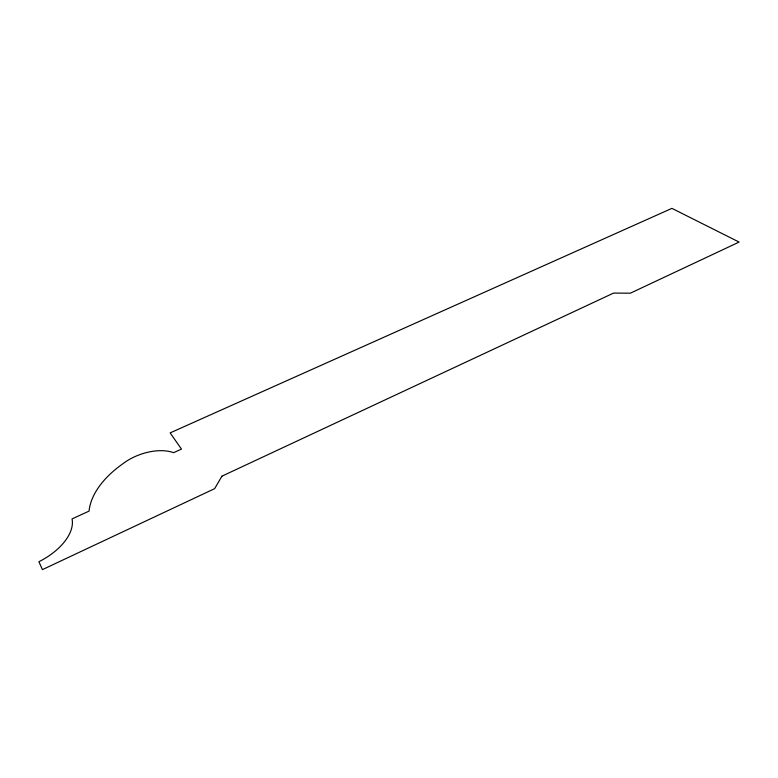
<?xml version="1.0" encoding="UTF-8"?>
<svg xmlns="http://www.w3.org/2000/svg" width="778" height="778" viewBox="0 0 778 778"><rect width="100%" height="100%" fill="white"/><g stroke="black" fill="none" stroke-linecap="round" stroke-linejoin="round"><path stroke-width="1.17" d="M221.954 476.155L214.64 488.662L42.411 569.632L38.9 561.726A51.085 28.543 -25 0 0 72.043 518.916L89.071 511.097A85.833 50.619 -20.6 0 1 122.029 464.378A39.814 22.747 -20.7 0 1 173.611 452.67L181.478 449.101L170.129 432.899L671.91 208.368L739.1 242.075L630.365 293.189L613.589 293.082L221.954 476.155"/></g></svg>
